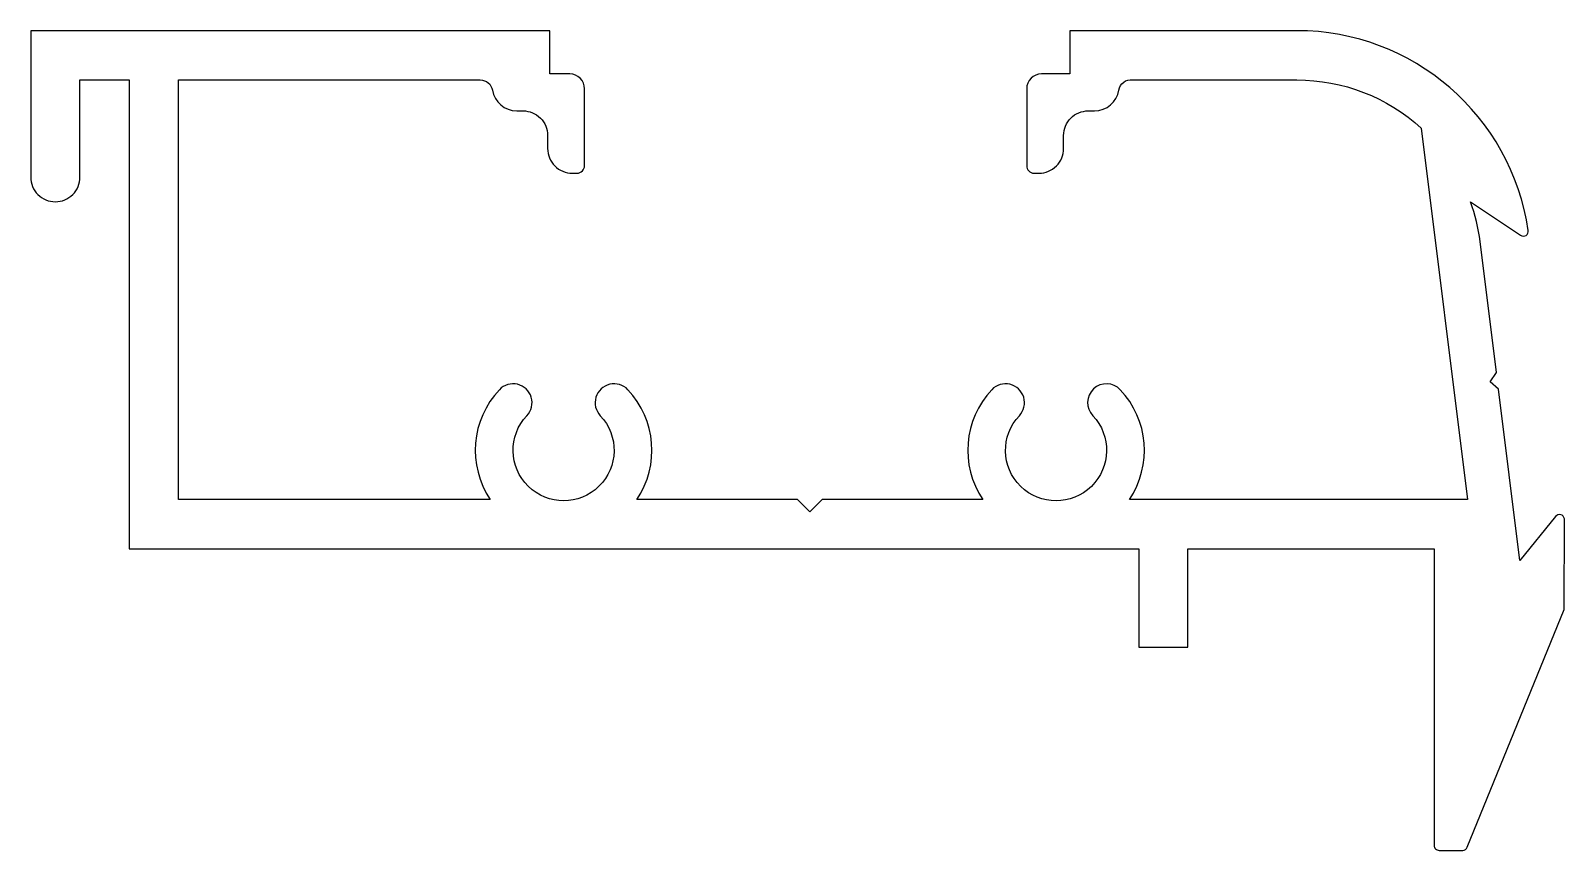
# Model space of a CAD drawing. Extents: x 133.8 to 196.1, y 202.9 to 236.2.
import ezdxf

# ---------------------------------------------------------------- set-up
doc = ezdxf.new("R2010")
doc.units = 0
doc.layers.get('0').update_dxf_attribs({"linetype": 'CONTINUOUS'})

msp = doc.modelspace()

# ---------------------------------------------------------------- linework, layer by layer
at = {"color": 7, "linetype": 'CONTINUOUS'}
msp.add_lwpolyline([(155.8, 230.382), (156, 230.382, 0.414214), (156.3, 230.682), (156.3, 232.806), (156.3, 233.813, 0.414214), (155.7, 234.413), (154.887, 234.413), (154.887, 236.171), (133.805, 236.171), (133.805, 230.221), (133.805, 230.221, 0.414214), (134.805, 229.221, 0.414214), (135.805, 230.221), (135.805, 234.171), (137.805, 234.171), (137.805, 215.121), (178.805, 215.121), (178.805, 211.121), (180.805, 211.121), (180.805, 215.121), (190.805, 215.121), (190.805, 203.069, 0.414214), (191.005, 202.869), (191.965, 202.869, 0.305038), (192.151, 202.994), (196.08, 212.65), (196.092, 216.338, 0.66074), (195.738, 216.439), (194.287, 214.651), (193.418, 221.608), (193.078, 221.907), (193.334, 222.282), (192.67, 227.601, 0.055511), (192.283, 229.215), (194.318, 227.856, 0.650018), (194.627, 228.051, 0.372143), (185.228, 236.171), (176.011, 236.171), (176.011, 234.413), (174.856, 234.413, 0.414214), (174.256, 233.813), (174.256, 232.806), (174.256, 230.682, 0.414214), (174.556, 230.382), (174.756, 230.382, 0.414214), (175.756, 231.382), (175.756, 231.913, -0.414214), (176.756, 232.913), (176.988, 232.913), (177.011, 232.913, 0.368544), (177.999, 233.755, -0.408425), (178.561, 234.171), (185.228, 234.171, -0.186901), (190.28, 232.214), (192.164, 217.121), (178.427, 217.121, 0.350371), (178.058, 221.584, 0.999834), (176.94, 220.529, -2.319355), (173.958, 220.529, 1.000012), (172.84, 221.584, 0.350371), (172.471, 217.121), (165.949, 217.121), (165.449, 216.621), (164.949, 217.121), (158.427, 217.121, 0.350373), (158.058, 221.584, 1.000083), (156.94, 220.529, -2.318711), (153.958, 220.529, 1.000261), (152.84, 221.584, 0.350373), (152.471, 217.121), (139.805, 217.121), (139.805, 234.171), (152.064, 234.171, -0.367625), (152.558, 233.752, 0.367625), (153.545, 232.913), (153.568, 232.913), (153.8, 232.913, -0.414214), (154.8, 231.913), (154.8, 231.382, 0.414214)], format="xyb", close=True, dxfattribs=at)

doc.saveas('drawing.dxf')
